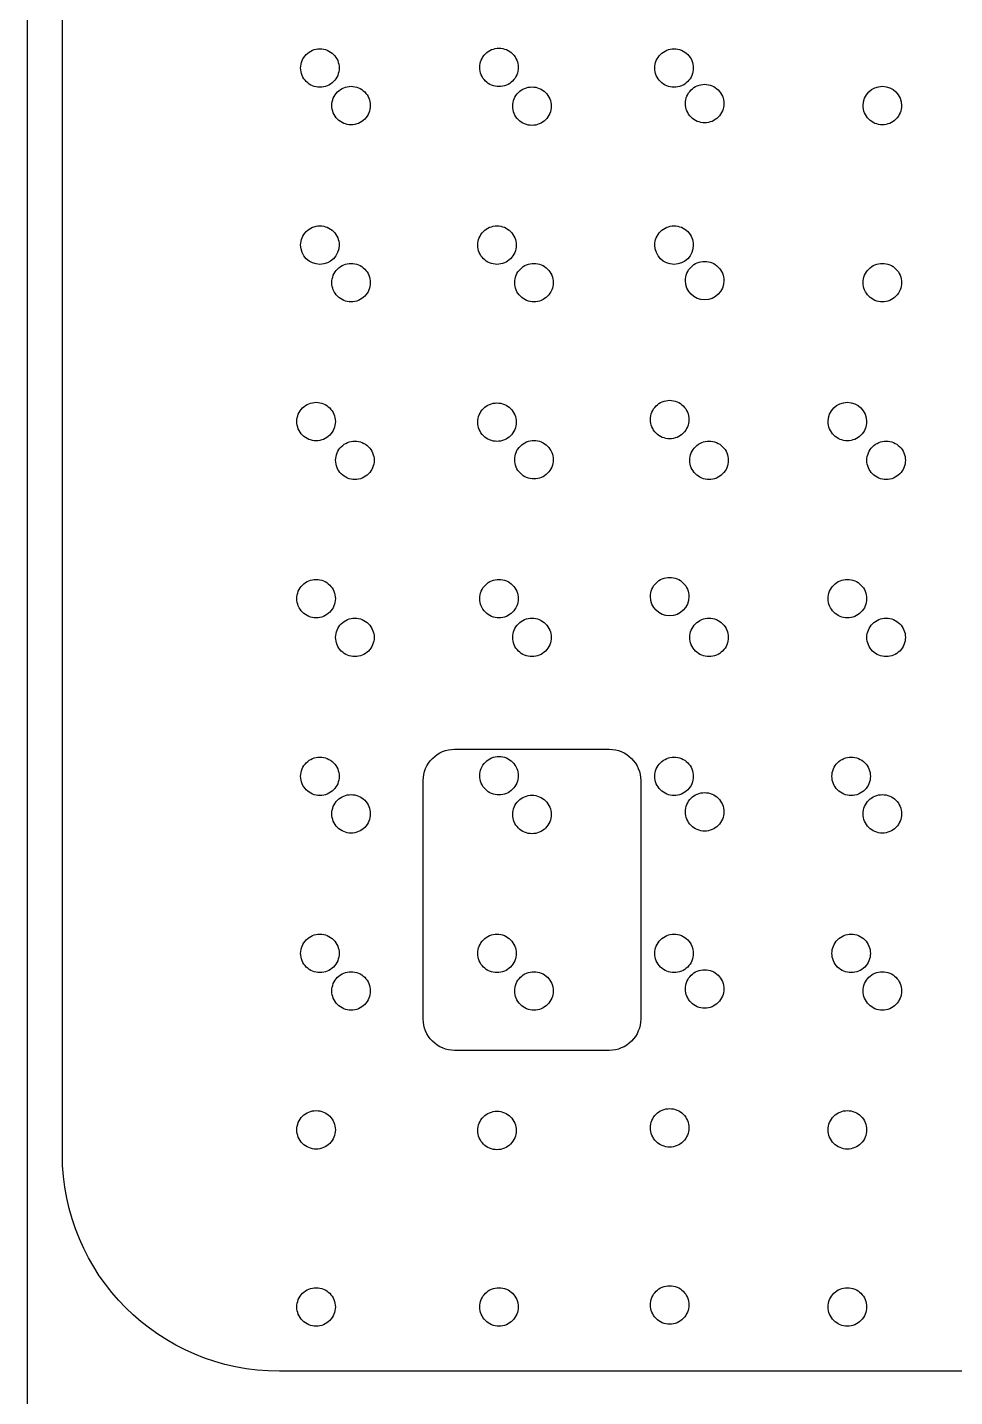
# Model space of a CAD drawing. Extents: x -145 to 178, y -12 to 290.
# Drawn here: x 26.3 to 81.8, y 58.7 to 140.6 of the extents above; entities that cross this region are included whole.
import ezdxf

# ---------------------------------------------------------------- set-up
doc = ezdxf.new("R2010")
doc.units = 0
doc.layers.add('fluid-networks-dashboard', color=7, linetype='CONTINUOUS')
doc.layers.add('fluid-networks-dashboard_copia', color=7, linetype='CONTINUOUS')

msp = doc.modelspace()

# ---------------------------------------------------------------- linework, layer by layer
at = {"layer": 'fluid-networks-dashboard', "color": 7}
msp.add_lwpolyline([(26.34482, 54.32533), (26.34482, 258.202484)], dxfattribs=at)
for points in [[(43.826243, 139.27997)], [(64.992923, 139.27997)], [(43.826287, 128.69676)], [(54.409637, 128.69676)], [(64.992967, 128.69676)], [(54.409647, 118.11343)], [(65.880067, 117.11954)], [(65.880067, 106.5362)], [(43.826287, 96.94675)], [(64.992967, 96.94675)], [(75.576307, 96.94675)], [(43.826287, 86.36343)], [(54.409647, 86.36343)], [(64.992967, 86.36343)], [(75.576307, 86.36343)], [(54.409647, 75.7801)], [(65.880067, 74.7862)], [(65.880067, 64.20287)]]:
    msp.add_lwpolyline(points, close=True, dxfattribs=at)
for points in [[(43.01307, 138.943143), (43.228737, 139.15881), (43.521244, 139.27997), (43.826243, 139.27997)], [(43.826243, 139.27997), (44.131242, 139.27997), (44.423749, 139.15881), (44.639416, 138.943143)], [(53.716717, 138.979441), (53.932384, 139.195108), (54.224891, 139.316268), (54.52989, 139.316268)], [(54.52989, 139.316268), (54.834889, 139.316268), (55.127396, 139.195108), (55.343063, 138.979441)], [(64.17975, 138.943143), (64.395417, 139.15881), (64.687924, 139.27997), (64.992923, 139.27997)], [(64.992923, 139.27997), (65.297922, 139.27997), (65.590429, 139.15881), (65.806096, 138.943143)], [(42.676243, 138.12997), (42.676243, 138.434969), (42.797403, 138.727476), (43.01307, 138.943143)], [(44.639416, 138.943143), (44.855083, 138.727476), (44.976243, 138.434969), (44.976243, 138.12997)], [(53.37989, 138.166268), (53.37989, 138.471267), (53.50105, 138.763774), (53.716717, 138.979441)], [(55.343063, 138.979441), (55.55873, 138.763774), (55.67989, 138.471267), (55.67989, 138.166268)], [(63.842923, 138.12997), (63.842923, 138.434969), (63.964083, 138.727476), (64.17975, 138.943143)], [(65.806096, 138.943143), (66.021763, 138.727476), (66.142923, 138.434969), (66.142923, 138.12997)], [(43.01307, 137.316797), (42.797403, 137.532464), (42.676243, 137.824971), (42.676243, 138.12997)], [(44.976243, 138.12997), (44.976243, 137.824971), (44.855083, 137.532464), (44.639416, 137.316797)], [(53.716717, 137.353095), (53.50105, 137.568762), (53.37989, 137.861269), (53.37989, 138.166268)], [(55.67989, 138.166268), (55.67989, 137.861269), (55.55873, 137.568762), (55.343063, 137.353095)], [(64.17975, 137.316797), (63.964083, 137.532464), (63.842923, 137.824971), (63.842923, 138.12997)], [(66.142923, 138.12997), (66.142923, 137.824971), (66.021763, 137.532464), (65.806096, 137.316797)], [(43.826243, 136.97997), (43.521244, 136.97997), (43.228737, 137.10113), (43.01307, 137.316797)], [(44.639416, 137.316797), (44.423749, 137.10113), (44.131242, 136.97997), (43.826243, 136.97997)], [(54.52989, 137.016268), (54.224891, 137.016268), (53.932384, 137.137428), (53.716717, 137.353095)], [(55.343063, 137.353095), (55.127396, 137.137428), (54.834889, 137.016268), (54.52989, 137.016268)], [(64.992923, 136.97997), (64.687924, 136.97997), (64.395417, 137.10113), (64.17975, 137.316797)], [(65.806096, 137.316797), (65.590429, 137.10113), (65.297922, 136.97997), (64.992923, 136.97997)], [(43.013114, 128.359933), (43.228781, 128.5756), (43.521288, 128.69676), (43.826287, 128.69676)], [(43.826287, 128.69676), (44.131286, 128.69676), (44.423793, 128.5756), (44.63946, 128.359933)], [(53.596464, 128.359933), (53.812131, 128.5756), (54.104638, 128.69676), (54.409637, 128.69676)], [(54.409637, 128.69676), (54.714636, 128.69676), (55.007143, 128.5756), (55.22281, 128.359933)], [(64.179794, 128.359933), (64.395461, 128.5756), (64.687968, 128.69676), (64.992967, 128.69676)], [(64.992967, 128.69676), (65.297966, 128.69676), (65.590473, 128.5756), (65.80614, 128.359933)], [(42.676287, 127.54676), (42.676287, 127.851759), (42.797447, 128.144266), (43.013114, 128.359933)], [(44.63946, 128.359933), (44.855127, 128.144266), (44.976287, 127.851759), (44.976287, 127.54676)], [(53.259637, 127.54676), (53.259637, 127.851759), (53.380797, 128.144266), (53.596464, 128.359933)], [(55.22281, 128.359933), (55.438477, 128.144266), (55.559637, 127.851759), (55.559637, 127.54676)], [(63.842967, 127.54676), (63.842967, 127.851759), (63.964127, 128.144266), (64.179794, 128.359933)], [(65.80614, 128.359933), (66.021807, 128.144266), (66.142967, 127.851759), (66.142967, 127.54676)], [(43.826287, 126.39677), (43.191163, 126.39677), (42.676293, 126.911636), (42.676287, 127.54676)], [(44.976287, 127.54676), (44.976281, 126.911636), (44.461411, 126.39677), (43.826287, 126.39677)], [(53.596464, 126.733587), (53.380797, 126.949254), (53.259637, 127.241761), (53.259637, 127.54676)], [(55.559637, 127.54676), (55.559637, 127.241761), (55.438477, 126.949254), (55.22281, 126.733587)], [(64.992967, 126.39677), (64.357843, 126.39677), (63.842973, 126.911636), (63.842967, 127.54676)], [(66.142967, 127.54676), (66.142961, 126.911636), (65.628091, 126.39677), (64.992967, 126.39677)], [(54.409637, 126.39676), (54.104638, 126.39676), (53.812131, 126.51792), (53.596464, 126.733587)], [(55.22281, 126.733587), (55.007143, 126.51792), (54.714636, 126.39676), (54.409637, 126.39676)], [(42.786824, 117.813173), (43.002491, 118.02884), (43.294998, 118.15), (43.599997, 118.15)], [(43.599997, 118.15), (43.904996, 118.15), (44.197503, 118.02884), (44.41317, 117.813173)], [(53.596474, 117.776603), (53.812141, 117.99227), (54.104648, 118.11343), (54.409647, 118.11343)], [(54.409647, 118.11343), (54.714646, 118.11343), (55.007153, 117.99227), (55.22282, 117.776603)], [(63.580067, 117.11954), (63.580067, 117.424539), (63.701227, 117.717046), (63.916894, 117.932713)], [(63.916894, 117.932713), (64.132561, 118.14838), (64.425068, 118.26954), (64.730067, 118.26954)], [(64.730067, 118.26954), (65.035066, 118.26954), (65.327573, 118.14838), (65.54324, 117.932713)], [(65.54324, 117.932713), (65.758907, 117.717046), (65.880067, 117.424539), (65.880067, 117.11954)], [(74.199997, 117), (74.200003, 117.635124), (74.714873, 118.14999), (75.349997, 118.14999)], [(75.349997, 118.14999), (75.985121, 118.14999), (76.499991, 117.635124), (76.499997, 117)], [(42.449997, 117), (42.449997, 117.304999), (42.571157, 117.597506), (42.786824, 117.813173)], [(44.41317, 117.813173), (44.628837, 117.597506), (44.749997, 117.304999), (44.749997, 117)], [(53.259647, 116.96343), (53.259647, 117.268429), (53.380807, 117.560936), (53.596474, 117.776603)], [(55.22282, 117.776603), (55.438487, 117.560936), (55.559647, 117.268429), (55.559647, 116.96343)], [(63.916894, 116.306367), (63.701227, 116.522034), (63.580067, 116.814541), (63.580067, 117.11954)], [(65.880067, 117.11954), (65.880067, 116.814541), (65.758907, 116.522034), (65.54324, 116.306367)], [(42.786824, 116.186827), (42.571157, 116.402494), (42.449997, 116.695001), (42.449997, 117)], [(44.749997, 117), (44.749997, 116.695001), (44.628837, 116.402494), (44.41317, 116.186827)], [(53.596474, 116.150257), (53.380807, 116.365924), (53.259647, 116.658431), (53.259647, 116.96343)], [(55.559647, 116.96343), (55.559647, 116.658431), (55.438487, 116.365924), (55.22282, 116.150257)], [(64.730067, 115.96954), (64.425068, 115.96954), (64.132561, 116.0907), (63.916894, 116.306367)], [(65.54324, 116.306367), (65.327573, 116.0907), (65.035066, 115.96954), (64.730067, 115.96954)], [(74.536824, 116.186827), (74.321157, 116.402494), (74.199997, 116.695001), (74.199997, 117)], [(76.499997, 117), (76.499997, 116.695001), (76.378837, 116.402494), (76.16317, 116.186827)], [(43.599997, 115.85), (43.294998, 115.85), (43.002491, 115.97116), (42.786824, 116.186827)], [(44.41317, 116.186827), (44.197503, 115.97116), (43.904996, 115.85), (43.599997, 115.85)], [(54.409647, 115.81343), (54.104648, 115.81343), (53.812141, 115.93459), (53.596474, 116.150257)], [(55.22282, 116.150257), (55.007153, 115.93459), (54.714646, 115.81343), (54.409647, 115.81343)], [(75.349997, 115.85), (75.044998, 115.85), (74.752491, 115.97116), (74.536824, 116.186827)], [(76.16317, 116.186827), (75.947503, 115.97116), (75.654996, 115.85), (75.349997, 115.85)], [(42.449997, 106.41667), (42.449997, 106.721669), (42.571157, 107.014176), (42.786824, 107.229843)], [(42.786824, 107.229843), (43.002491, 107.44551), (43.294998, 107.56667), (43.599997, 107.56667)], [(43.599997, 107.56667), (43.904996, 107.56667), (44.197503, 107.44551), (44.41317, 107.229843)], [(44.41317, 107.229843), (44.628837, 107.014176), (44.749997, 106.721669), (44.749997, 106.41667)], [(53.379177, 106.41669), (53.379177, 106.721689), (53.500337, 107.014196), (53.716004, 107.229863)], [(53.716004, 107.229863), (53.931671, 107.44553), (54.224178, 107.56669), (54.529177, 107.56669)], [(54.529177, 107.56669), (54.834176, 107.56669), (55.126683, 107.44553), (55.34235, 107.229863)], [(55.34235, 107.229863), (55.558017, 107.014196), (55.679177, 106.721689), (55.679177, 106.41669)], [(63.580067, 106.5362), (63.580067, 106.841199), (63.701227, 107.133706), (63.916894, 107.349373)], [(63.916894, 107.349373), (64.132561, 107.56504), (64.425068, 107.6862), (64.730067, 107.6862)], [(64.730067, 107.6862), (65.035066, 107.6862), (65.327573, 107.56504), (65.54324, 107.349373)], [(65.54324, 107.349373), (65.758907, 107.133706), (65.880067, 106.841199), (65.880067, 106.5362)], [(74.199997, 106.41667), (74.199997, 106.721669), (74.321157, 107.014176), (74.536824, 107.229843)], [(74.536824, 107.229843), (74.752491, 107.44551), (75.044998, 107.56667), (75.349997, 107.56667)], [(75.349997, 107.56667), (75.654996, 107.56667), (75.947503, 107.44551), (76.16317, 107.229843)], [(76.16317, 107.229843), (76.378837, 107.014176), (76.499997, 106.721669), (76.499997, 106.41667)], [(42.786824, 105.603497), (42.571157, 105.819164), (42.449997, 106.111671), (42.449997, 106.41667)], [(44.749997, 106.41667), (44.749997, 106.111671), (44.628837, 105.819164), (44.41317, 105.603497)], [(53.716004, 105.603517), (53.500337, 105.819184), (53.379177, 106.111691), (53.379177, 106.41669)], [(55.679177, 106.41669), (55.679177, 106.111691), (55.558017, 105.819184), (55.34235, 105.603517)], [(64.730067, 105.38621), (64.094943, 105.38621), (63.580073, 105.901076), (63.580067, 106.5362)], [(65.880067, 106.5362), (65.880061, 105.901076), (65.365191, 105.38621), (64.730067, 105.38621)], [(74.536824, 105.603497), (74.321157, 105.819164), (74.199997, 106.111671), (74.199997, 106.41667)], [(76.499997, 106.41667), (76.499997, 106.111671), (76.378837, 105.819164), (76.16317, 105.603497)], [(43.599997, 105.26667), (43.294998, 105.26667), (43.002491, 105.38783), (42.786824, 105.603497)], [(44.41317, 105.603497), (44.197503, 105.38783), (43.904996, 105.26667), (43.599997, 105.26667)], [(54.529177, 105.26669), (54.224178, 105.26669), (53.931671, 105.38785), (53.716004, 105.603517)], [(55.34235, 105.603517), (55.126683, 105.38785), (54.834176, 105.26669), (54.529177, 105.26669)], [(75.349997, 105.26667), (75.044998, 105.26667), (74.752491, 105.38783), (74.536824, 105.603497)], [(76.16317, 105.603497), (75.947503, 105.38783), (75.654996, 105.26667), (75.349997, 105.26667)], [(42.676287, 95.79675), (42.676287, 96.101749), (42.797447, 96.394256), (43.013114, 96.609923)], [(43.013114, 96.609923), (43.228781, 96.82559), (43.521288, 96.94675), (43.826287, 96.94675)], [(43.826287, 96.94675), (44.131286, 96.94675), (44.423793, 96.82559), (44.63946, 96.609923)], [(44.63946, 96.609923), (44.855127, 96.394256), (44.976287, 96.101749), (44.976287, 95.79675)], [(53.379187, 95.83337), (53.379187, 96.138369), (53.500347, 96.430876), (53.716014, 96.646543)], [(53.716014, 96.646543), (53.931681, 96.86221), (54.224188, 96.98337), (54.529187, 96.98337)], [(54.529187, 96.98337), (54.834186, 96.98337), (55.126693, 96.86221), (55.34236, 96.646543)], [(55.34236, 96.646543), (55.558027, 96.430876), (55.679187, 96.138369), (55.679187, 95.83337)], [(63.842967, 95.79675), (63.842967, 96.101749), (63.964127, 96.394256), (64.179794, 96.609923)], [(64.179794, 96.609923), (64.395461, 96.82559), (64.687968, 96.94675), (64.992967, 96.94675)], [(64.992967, 96.94675), (65.297966, 96.94675), (65.590473, 96.82559), (65.80614, 96.609923)], [(65.80614, 96.609923), (66.021807, 96.394256), (66.142967, 96.101749), (66.142967, 95.79675)], [(74.426307, 95.79675), (74.426307, 96.101749), (74.547467, 96.394256), (74.763134, 96.609923)], [(74.763134, 96.609923), (74.978801, 96.82559), (75.271308, 96.94675), (75.576307, 96.94675)], [(75.576307, 96.94675), (75.881306, 96.94675), (76.173813, 96.82559), (76.38948, 96.609923)], [(76.38948, 96.609923), (76.605147, 96.394256), (76.726307, 96.101749), (76.726307, 95.79675)], [(43.013114, 94.983577), (42.797447, 95.199244), (42.676287, 95.491751), (42.676287, 95.79675)], [(44.976287, 95.79675), (44.976287, 95.491751), (44.855127, 95.199244), (44.63946, 94.983577)], [(53.716014, 95.020197), (53.500347, 95.235864), (53.379187, 95.528371), (53.379187, 95.83337)], [(55.679187, 95.83337), (55.679187, 95.528371), (55.558027, 95.235864), (55.34236, 95.020197)], [(64.179794, 94.983577), (63.964127, 95.199244), (63.842967, 95.491751), (63.842967, 95.79675)], [(66.142967, 95.79675), (66.142967, 95.491751), (66.021807, 95.199244), (65.80614, 94.983577)], [(74.763134, 94.983577), (74.547467, 95.199244), (74.426307, 95.491751), (74.426307, 95.79675)], [(76.726307, 95.79675), (76.726307, 95.491751), (76.605147, 95.199244), (76.38948, 94.983577)], [(43.826287, 94.64675), (43.521288, 94.64675), (43.228781, 94.76791), (43.013114, 94.983577)], [(44.63946, 94.983577), (44.423793, 94.76791), (44.131286, 94.64675), (43.826287, 94.64675)], [(54.529187, 94.68337), (54.224188, 94.68337), (53.931681, 94.80453), (53.716014, 95.020197)], [(55.34236, 95.020197), (55.126693, 94.80453), (54.834186, 94.68337), (54.529187, 94.68337)], [(64.992967, 94.64675), (64.687968, 94.64675), (64.395461, 94.76791), (64.179794, 94.983577)], [(65.80614, 94.983577), (65.590473, 94.76791), (65.297966, 94.64675), (64.992967, 94.64675)], [(75.576307, 94.64675), (75.271308, 94.64675), (74.978801, 94.76791), (74.763134, 94.983577)], [(76.38948, 94.983577), (76.173813, 94.76791), (75.881306, 94.64675), (75.576307, 94.64675)], [(42.676287, 85.21343), (42.676287, 85.518429), (42.797447, 85.810936), (43.013114, 86.026603)], [(43.013114, 86.026603), (43.228781, 86.24227), (43.521288, 86.36343), (43.826287, 86.36343)], [(43.826287, 86.36343), (44.131286, 86.36343), (44.423793, 86.24227), (44.63946, 86.026603)], [(44.63946, 86.026603), (44.855127, 85.810936), (44.976287, 85.518429), (44.976287, 85.21343)], [(53.259647, 85.21343), (53.259647, 85.518429), (53.380807, 85.810936), (53.596474, 86.026603)], [(53.596474, 86.026603), (53.812141, 86.24227), (54.104648, 86.36343), (54.409647, 86.36343)], [(54.409647, 86.36343), (54.714646, 86.36343), (55.007153, 86.24227), (55.22282, 86.026603)], [(55.22282, 86.026603), (55.438487, 85.810936), (55.559647, 85.518429), (55.559647, 85.21343)], [(63.842967, 85.21343), (63.842967, 85.518429), (63.964127, 85.810936), (64.179794, 86.026603)], [(64.179794, 86.026603), (64.395461, 86.24227), (64.687968, 86.36343), (64.992967, 86.36343)], [(64.992967, 86.36343), (65.297966, 86.36343), (65.590473, 86.24227), (65.80614, 86.026603)], [(65.80614, 86.026603), (66.021807, 85.810936), (66.142967, 85.518429), (66.142967, 85.21343)], [(74.426307, 85.21343), (74.426307, 85.518429), (74.547467, 85.810936), (74.763134, 86.026603)], [(74.763134, 86.026603), (74.978801, 86.24227), (75.271308, 86.36343), (75.576307, 86.36343)], [(75.576307, 86.36343), (75.881306, 86.36343), (76.173813, 86.24227), (76.38948, 86.026603)], [(76.38948, 86.026603), (76.605147, 85.810936), (76.726307, 85.518429), (76.726307, 85.21343)], [(43.013114, 84.400257), (42.797447, 84.615924), (42.676287, 84.908431), (42.676287, 85.21343)], [(44.976287, 85.21343), (44.976287, 84.908431), (44.855127, 84.615924), (44.63946, 84.400257)], [(53.596474, 84.400257), (53.380807, 84.615924), (53.259647, 84.908431), (53.259647, 85.21343)], [(55.559647, 85.21343), (55.559647, 84.908431), (55.438487, 84.615924), (55.22282, 84.400257)], [(64.179794, 84.400257), (63.964127, 84.615924), (63.842967, 84.908431), (63.842967, 85.21343)], [(66.142967, 85.21343), (66.142967, 84.908431), (66.021807, 84.615924), (65.80614, 84.400257)], [(74.763134, 84.400257), (74.547467, 84.615924), (74.426307, 84.908431), (74.426307, 85.21343)], [(76.726307, 85.21343), (76.726307, 84.908431), (76.605147, 84.615924), (76.38948, 84.400257)], [(43.826287, 84.06343), (43.521288, 84.06343), (43.228781, 84.18459), (43.013114, 84.400257)], [(44.63946, 84.400257), (44.423793, 84.18459), (44.131286, 84.06343), (43.826287, 84.06343)], [(54.409647, 84.06343), (54.104648, 84.06343), (53.812141, 84.18459), (53.596474, 84.400257)], [(55.22282, 84.400257), (55.007153, 84.18459), (54.714646, 84.06343), (54.409647, 84.06343)], [(64.992967, 84.06343), (64.687968, 84.06343), (64.395461, 84.18459), (64.179794, 84.400257)], [(65.80614, 84.400257), (65.590473, 84.18459), (65.297966, 84.06343), (64.992967, 84.06343)], [(75.576307, 84.06343), (75.271308, 84.06343), (74.978801, 84.18459), (74.763134, 84.400257)], [(76.38948, 84.400257), (76.173813, 84.18459), (75.881306, 84.06343), (75.576307, 84.06343)], [(42.449997, 74.66666), (42.449997, 74.971659), (42.571157, 75.264166), (42.786824, 75.479833)], [(42.786824, 75.479833), (43.002491, 75.6955), (43.294998, 75.81666), (43.599997, 75.81666)], [(43.599997, 75.81666), (43.904996, 75.81666), (44.197503, 75.6955), (44.41317, 75.479833)], [(44.41317, 75.479833), (44.628837, 75.264166), (44.749997, 74.971659), (44.749997, 74.66666)], [(53.259647, 74.6301), (53.259647, 74.935099), (53.380807, 75.227606), (53.596474, 75.443273)], [(53.596474, 75.443273), (53.812141, 75.65894), (54.104648, 75.7801), (54.409647, 75.7801)], [(54.409647, 75.7801), (54.714646, 75.7801), (55.007153, 75.65894), (55.22282, 75.443273)], [(55.22282, 75.443273), (55.438487, 75.227606), (55.559647, 74.935099), (55.559647, 74.6301)], [(63.580067, 74.7862), (63.580067, 75.091199), (63.701227, 75.383706), (63.916894, 75.599373)], [(63.916894, 75.599373), (64.132561, 75.81504), (64.425068, 75.9362), (64.730067, 75.9362)], [(64.730067, 75.9362), (65.035066, 75.9362), (65.327573, 75.81504), (65.54324, 75.599373)], [(65.54324, 75.599373), (65.758907, 75.383706), (65.880067, 75.091199), (65.880067, 74.7862)], [(74.199997, 74.66666), (74.199997, 74.971659), (74.321157, 75.264166), (74.536824, 75.479833)], [(74.536824, 75.479833), (74.752491, 75.6955), (75.044998, 75.81666), (75.349997, 75.81666)], [(75.349997, 75.81666), (75.654996, 75.81666), (75.947503, 75.6955), (76.16317, 75.479833)], [(76.16317, 75.479833), (76.378837, 75.264166), (76.499997, 74.971659), (76.499997, 74.66666)], [(42.786824, 73.853487), (42.571157, 74.069154), (42.449997, 74.361661), (42.449997, 74.66666)], [(44.749997, 74.66666), (44.749997, 74.361661), (44.628837, 74.069154), (44.41317, 73.853487)], [(53.596474, 73.816927), (53.380807, 74.032594), (53.259647, 74.325101), (53.259647, 74.6301)], [(55.559647, 74.6301), (55.559647, 74.325101), (55.438487, 74.032594), (55.22282, 73.816927)], [(63.916894, 73.973027), (63.701227, 74.188694), (63.580067, 74.481201), (63.580067, 74.7862)], [(65.880067, 74.7862), (65.880067, 74.481201), (65.758907, 74.188694), (65.54324, 73.973027)], [(74.536824, 73.853487), (74.321157, 74.069154), (74.199997, 74.361661), (74.199997, 74.66666)], [(76.499997, 74.66666), (76.499997, 74.361661), (76.378837, 74.069154), (76.16317, 73.853487)], [(43.599997, 73.51666), (43.294998, 73.51666), (43.002491, 73.63782), (42.786824, 73.853487)], [(44.41317, 73.853487), (44.197503, 73.63782), (43.904996, 73.51666), (43.599997, 73.51666)], [(54.409647, 73.4801), (54.104648, 73.4801), (53.812141, 73.60126), (53.596474, 73.816927)], [(55.22282, 73.816927), (55.007153, 73.60126), (54.714646, 73.4801), (54.409647, 73.4801)], [(64.730067, 73.6362), (64.425068, 73.6362), (64.132561, 73.75736), (63.916894, 73.973027)], [(65.54324, 73.973027), (65.327573, 73.75736), (65.035066, 73.6362), (64.730067, 73.6362)], [(75.349997, 73.51666), (75.044998, 73.51666), (74.752491, 73.63782), (74.536824, 73.853487)], [(76.16317, 73.853487), (75.947503, 73.63782), (75.654996, 73.51666), (75.349997, 73.51666)], [(42.449997, 64.08333), (42.449997, 64.388329), (42.571157, 64.680836), (42.786824, 64.896503)], [(42.786824, 64.896503), (43.002491, 65.11217), (43.294998, 65.23333), (43.599997, 65.23333)], [(43.599997, 65.23333), (43.904996, 65.23333), (44.197503, 65.11217), (44.41317, 64.896503)], [(44.41317, 64.896503), (44.628837, 64.680836), (44.749997, 64.388329), (44.749997, 64.08333)], [(53.379187, 64.08337), (53.379187, 64.388369), (53.500347, 64.680876), (53.716014, 64.896543)], [(53.716014, 64.896543), (53.931681, 65.11221), (54.224188, 65.23337), (54.529187, 65.23337)], [(54.529187, 65.23337), (54.834186, 65.23337), (55.126693, 65.11221), (55.34236, 64.896543)], [(55.34236, 64.896543), (55.558027, 64.680876), (55.679187, 64.388369), (55.679187, 64.08337)], [(63.580067, 64.20287), (63.580067, 64.507869), (63.701227, 64.800376), (63.916894, 65.016043)], [(63.916894, 65.016043), (64.132561, 65.23171), (64.425068, 65.35287), (64.730067, 65.35287)], [(64.730067, 65.35287), (65.035066, 65.35287), (65.327573, 65.23171), (65.54324, 65.016043)], [(65.54324, 65.016043), (65.758907, 64.800376), (65.880067, 64.507869), (65.880067, 64.20287)], [(74.199997, 64.08333), (74.199997, 64.388329), (74.321157, 64.680836), (74.536824, 64.896503)], [(74.536824, 64.896503), (74.752491, 65.11217), (75.044998, 65.23333), (75.349997, 65.23333)], [(75.349997, 65.23333), (75.654996, 65.23333), (75.947503, 65.11217), (76.16317, 64.896503)], [(76.16317, 64.896503), (76.378837, 64.680836), (76.499997, 64.388329), (76.499997, 64.08333)], [(42.786824, 63.270157), (42.571157, 63.485824), (42.449997, 63.778331), (42.449997, 64.08333)], [(44.749997, 64.08333), (44.749997, 63.778331), (44.628837, 63.485824), (44.41317, 63.270157)], [(53.716014, 63.270197), (53.500347, 63.485864), (53.379187, 63.778371), (53.379187, 64.08337)], [(55.679187, 64.08337), (55.679187, 63.778371), (55.558027, 63.485864), (55.34236, 63.270197)], [(63.916894, 63.389697), (63.701227, 63.605364), (63.580067, 63.897871), (63.580067, 64.20287)], [(65.880067, 64.20287), (65.880067, 63.897871), (65.758907, 63.605364), (65.54324, 63.389697)], [(74.536824, 63.270157), (74.321157, 63.485824), (74.199997, 63.778331), (74.199997, 64.08333)], [(76.499997, 64.08333), (76.499997, 63.778331), (76.378837, 63.485824), (76.16317, 63.270157)], [(43.599997, 62.93333), (43.294998, 62.93333), (43.002491, 63.05449), (42.786824, 63.270157)], [(44.41317, 63.270157), (44.197503, 63.05449), (43.904996, 62.93333), (43.599997, 62.93333)], [(54.529187, 62.93337), (54.224188, 62.93337), (53.931681, 63.05453), (53.716014, 63.270197)], [(55.34236, 63.270197), (55.126693, 63.05453), (54.834186, 62.93337), (54.529187, 62.93337)], [(64.730067, 63.05287), (64.425068, 63.05287), (64.132561, 63.17403), (63.916894, 63.389697)], [(65.54324, 63.389697), (65.327573, 63.17403), (65.035066, 63.05287), (64.730067, 63.05287)], [(75.349997, 62.93333), (75.044998, 62.93333), (74.752491, 63.05449), (74.536824, 63.270157)], [(76.16317, 63.270157), (75.947503, 63.05449), (75.654996, 62.93333), (75.349997, 62.93333)]]:
    msp.add_open_spline(points, degree=3, dxfattribs=at)
at = {"layer": 'fluid-networks-dashboard_copia', "color": 7}
for points in [[(28.43517, 73.21193), (28.43517, 277.089084)], [(51.879181, 97.41663), (61.120819, 97.41663)], [(50, 81.295811), (50, 95.537449)], [(63, 95.537449), (63, 81.295811)], [(61.120819, 79.41663), (51.879181, 79.41663)], [(165.28026, 60.244), (41.403104, 60.244)]]:
    msp.add_lwpolyline(points, dxfattribs=at)
for points in [[(56.499997, 137.00003)], [(67.970417, 136.00614)], [(67.970417, 125.4228)], [(45.916637, 115.83335)], [(67.083317, 115.83335)], [(77.666657, 115.83335)], [(45.916637, 105.25003)], [(56.499997, 105.25003)], [(67.083317, 105.25003)], [(77.666657, 105.25003)], [(51.879181, 97.41663)], [(56.499997, 94.6667)], [(67.970417, 93.6728)], [(67.970417, 83.08947)]]:
    msp.add_lwpolyline(points, close=True, dxfattribs=at)
for points in [[(44.540347, 135.8866), (44.540347, 136.191599), (44.661507, 136.484106), (44.877174, 136.699773)], [(44.877174, 136.699773), (45.092841, 136.91544), (45.385348, 137.0366), (45.690347, 137.0366)], [(45.690347, 137.0366), (45.995346, 137.0366), (46.287853, 136.91544), (46.50352, 136.699773)], [(46.50352, 136.699773), (46.719187, 136.484106), (46.840347, 136.191599), (46.840347, 135.8866)], [(55.686824, 136.663203), (55.902491, 136.87887), (56.194998, 137.00003), (56.499997, 137.00003)], [(56.499997, 137.00003), (56.804996, 137.00003), (57.097503, 136.87887), (57.31317, 136.663203)], [(65.670417, 136.00614), (65.670417, 136.311139), (65.791577, 136.603646), (66.007244, 136.819313)], [(66.007244, 136.819313), (66.222911, 137.03498), (66.515418, 137.15614), (66.820417, 137.15614)], [(66.820417, 137.15614), (67.125416, 137.15614), (67.417923, 137.03498), (67.63359, 136.819313)], [(67.63359, 136.819313), (67.849257, 136.603646), (67.970417, 136.311139), (67.970417, 136.00614)], [(76.290347, 135.8866), (76.290353, 136.521724), (76.805223, 137.03659), (77.440347, 137.03659)], [(77.440347, 137.03659), (78.075471, 137.03659), (78.590341, 136.521724), (78.590347, 135.8866)], [(44.877174, 135.073427), (44.661507, 135.289094), (44.540347, 135.581601), (44.540347, 135.8866)], [(46.840347, 135.8866), (46.840347, 135.581601), (46.719187, 135.289094), (46.50352, 135.073427)], [(55.349997, 135.85003), (55.349997, 136.155029), (55.471157, 136.447536), (55.686824, 136.663203)], [(55.686824, 135.036857), (55.471157, 135.252524), (55.349997, 135.545031), (55.349997, 135.85003)], [(57.31317, 136.663203), (57.528837, 136.447536), (57.649997, 136.155029), (57.649997, 135.85003)], [(57.649997, 135.85003), (57.649997, 135.545031), (57.528837, 135.252524), (57.31317, 135.036857)], [(66.007244, 135.192967), (65.791577, 135.408634), (65.670417, 135.701141), (65.670417, 136.00614)], [(67.970417, 136.00614), (67.970417, 135.701141), (67.849257, 135.408634), (67.63359, 135.192967)], [(76.627174, 135.073427), (76.411507, 135.289094), (76.290347, 135.581601), (76.290347, 135.8866)], [(78.590347, 135.8866), (78.590347, 135.581601), (78.469187, 135.289094), (78.25352, 135.073427)], [(45.690347, 134.7366), (45.385348, 134.7366), (45.092841, 134.85776), (44.877174, 135.073427)], [(46.50352, 135.073427), (46.287853, 134.85776), (45.995346, 134.7366), (45.690347, 134.7366)], [(56.499997, 134.70003), (56.194998, 134.70003), (55.902491, 134.82119), (55.686824, 135.036857)], [(57.31317, 135.036857), (57.097503, 134.82119), (56.804996, 134.70003), (56.499997, 134.70003)], [(66.820417, 134.85614), (66.515418, 134.85614), (66.222911, 134.9773), (66.007244, 135.192967)], [(67.63359, 135.192967), (67.417923, 134.9773), (67.125416, 134.85614), (66.820417, 134.85614)], [(77.440347, 134.7366), (77.135348, 134.7366), (76.842841, 134.85776), (76.627174, 135.073427)], [(78.25352, 135.073427), (78.037853, 134.85776), (77.745346, 134.7366), (77.440347, 134.7366)], [(44.540347, 125.30327), (44.540347, 125.608269), (44.661507, 125.900776), (44.877174, 126.116443)], [(44.877174, 126.116443), (45.092841, 126.33211), (45.385348, 126.45327), (45.690347, 126.45327)], [(45.690347, 126.45327), (45.995346, 126.45327), (46.287853, 126.33211), (46.50352, 126.116443)], [(46.50352, 126.116443), (46.719187, 125.900776), (46.840347, 125.608269), (46.840347, 125.30327)], [(55.469527, 125.30329), (55.469527, 125.608289), (55.590687, 125.900796), (55.806354, 126.116463)], [(55.806354, 126.116463), (56.022021, 126.33213), (56.314528, 126.45329), (56.619527, 126.45329)], [(56.619527, 126.45329), (56.924526, 126.45329), (57.217033, 126.33213), (57.4327, 126.116463)], [(57.4327, 126.116463), (57.648367, 125.900796), (57.769527, 125.608289), (57.769527, 125.30329)], [(65.670417, 125.4228), (65.670417, 125.727799), (65.791577, 126.020306), (66.007244, 126.235973)], [(66.007244, 126.235973), (66.222911, 126.45164), (66.515418, 126.5728), (66.820417, 126.5728)], [(66.820417, 126.5728), (67.125416, 126.5728), (67.417923, 126.45164), (67.63359, 126.235973)], [(67.63359, 126.235973), (67.849257, 126.020306), (67.970417, 125.727799), (67.970417, 125.4228)], [(76.290347, 125.30327), (76.290347, 125.608269), (76.411507, 125.900776), (76.627174, 126.116443)], [(76.627174, 126.116443), (76.842841, 126.33211), (77.135348, 126.45327), (77.440347, 126.45327)], [(77.440347, 126.45327), (77.745346, 126.45327), (78.037853, 126.33211), (78.25352, 126.116443)], [(78.25352, 126.116443), (78.469187, 125.900776), (78.590347, 125.608269), (78.590347, 125.30327)], [(44.877174, 124.490097), (44.661507, 124.705764), (44.540347, 124.998271), (44.540347, 125.30327)], [(46.840347, 125.30327), (46.840347, 124.998271), (46.719187, 124.705764), (46.50352, 124.490097)], [(55.806354, 124.490117), (55.590687, 124.705784), (55.469527, 124.998291), (55.469527, 125.30329)], [(57.769527, 125.30329), (57.769527, 124.998291), (57.648367, 124.705784), (57.4327, 124.490117)], [(66.820417, 124.27281), (66.185293, 124.27281), (65.670423, 124.787676), (65.670417, 125.4228)], [(67.970417, 125.4228), (67.970411, 124.787676), (67.455541, 124.27281), (66.820417, 124.27281)], [(76.627174, 124.490097), (76.411507, 124.705764), (76.290347, 124.998271), (76.290347, 125.30327)], [(78.590347, 125.30327), (78.590347, 124.998271), (78.469187, 124.705764), (78.25352, 124.490097)], [(45.690347, 124.15327), (45.385348, 124.15327), (45.092841, 124.27443), (44.877174, 124.490097)], [(46.50352, 124.490097), (46.287853, 124.27443), (45.995346, 124.15327), (45.690347, 124.15327)], [(56.619527, 124.15329), (56.314528, 124.15329), (56.022021, 124.27445), (55.806354, 124.490117)], [(57.4327, 124.490117), (57.217033, 124.27445), (56.924526, 124.15329), (56.619527, 124.15329)], [(77.440347, 124.15327), (77.135348, 124.15327), (76.842841, 124.27443), (76.627174, 124.490097)], [(78.25352, 124.490097), (78.037853, 124.27443), (77.745346, 124.15327), (77.440347, 124.15327)], [(44.766637, 114.68335), (44.766637, 114.988349), (44.887797, 115.280856), (45.103464, 115.496523)], [(45.103464, 115.496523), (45.319131, 115.71219), (45.611638, 115.83335), (45.916637, 115.83335)], [(45.916637, 115.83335), (46.221636, 115.83335), (46.514143, 115.71219), (46.72981, 115.496523)], [(46.72981, 115.496523), (46.945477, 115.280856), (47.066637, 114.988349), (47.066637, 114.68335)], [(55.469537, 114.71997), (55.469537, 115.024969), (55.590697, 115.317476), (55.806364, 115.533143)], [(55.806364, 115.533143), (56.022031, 115.74881), (56.314538, 115.86997), (56.619537, 115.86997)], [(56.619537, 115.86997), (56.924536, 115.86997), (57.217043, 115.74881), (57.43271, 115.533143)], [(57.43271, 115.533143), (57.648377, 115.317476), (57.769537, 115.024969), (57.769537, 114.71997)], [(65.933317, 114.68335), (65.933317, 114.988349), (66.054477, 115.280856), (66.270144, 115.496523)], [(66.270144, 115.496523), (66.485811, 115.71219), (66.778318, 115.83335), (67.083317, 115.83335)], [(67.083317, 115.83335), (67.388316, 115.83335), (67.680823, 115.71219), (67.89649, 115.496523)], [(67.89649, 115.496523), (68.112157, 115.280856), (68.233317, 114.988349), (68.233317, 114.68335)], [(76.516657, 114.68335), (76.516657, 114.988349), (76.637817, 115.280856), (76.853484, 115.496523)], [(76.853484, 115.496523), (77.069151, 115.71219), (77.361658, 115.83335), (77.666657, 115.83335)], [(77.666657, 115.83335), (77.971656, 115.83335), (78.264163, 115.71219), (78.47983, 115.496523)], [(78.47983, 115.496523), (78.695497, 115.280856), (78.816657, 114.988349), (78.816657, 114.68335)], [(45.103464, 113.870177), (44.887797, 114.085844), (44.766637, 114.378351), (44.766637, 114.68335)], [(47.066637, 114.68335), (47.066637, 114.378351), (46.945477, 114.085844), (46.72981, 113.870177)], [(55.806364, 113.906797), (55.590697, 114.122464), (55.469537, 114.414971), (55.469537, 114.71997)], [(57.769537, 114.71997), (57.769537, 114.414971), (57.648377, 114.122464), (57.43271, 113.906797)], [(66.270144, 113.870177), (66.054477, 114.085844), (65.933317, 114.378351), (65.933317, 114.68335)], [(68.233317, 114.68335), (68.233317, 114.378351), (68.112157, 114.085844), (67.89649, 113.870177)], [(76.853484, 113.870177), (76.637817, 114.085844), (76.516657, 114.378351), (76.516657, 114.68335)], [(78.816657, 114.68335), (78.816657, 114.378351), (78.695497, 114.085844), (78.47983, 113.870177)], [(45.916637, 113.53335), (45.611638, 113.53335), (45.319131, 113.65451), (45.103464, 113.870177)], [(46.72981, 113.870177), (46.514143, 113.65451), (46.221636, 113.53335), (45.916637, 113.53335)], [(56.619537, 113.56997), (56.314538, 113.56997), (56.022031, 113.69113), (55.806364, 113.906797)], [(57.43271, 113.906797), (57.217043, 113.69113), (56.924536, 113.56997), (56.619537, 113.56997)], [(67.083317, 113.53335), (66.778318, 113.53335), (66.485811, 113.65451), (66.270144, 113.870177)], [(67.89649, 113.870177), (67.680823, 113.65451), (67.388316, 113.53335), (67.083317, 113.53335)], [(77.666657, 113.53335), (77.361658, 113.53335), (77.069151, 113.65451), (76.853484, 113.870177)], [(78.47983, 113.870177), (78.264163, 113.65451), (77.971656, 113.53335), (77.666657, 113.53335)], [(44.766637, 104.10003), (44.766637, 104.405029), (44.887797, 104.697536), (45.103464, 104.913203)], [(45.103464, 104.913203), (45.319131, 105.12887), (45.611638, 105.25003), (45.916637, 105.25003)], [(45.916637, 105.25003), (46.221636, 105.25003), (46.514143, 105.12887), (46.72981, 104.913203)], [(46.72981, 104.913203), (46.945477, 104.697536), (47.066637, 104.405029), (47.066637, 104.10003)], [(55.349997, 104.10003), (55.349997, 104.405029), (55.471157, 104.697536), (55.686824, 104.913203)], [(55.686824, 104.913203), (55.902491, 105.12887), (56.194998, 105.25003), (56.499997, 105.25003)], [(56.499997, 105.25003), (56.804996, 105.25003), (57.097503, 105.12887), (57.31317, 104.913203)], [(57.31317, 104.913203), (57.528837, 104.697536), (57.649997, 104.405029), (57.649997, 104.10003)], [(65.933317, 104.10003), (65.933317, 104.405029), (66.054477, 104.697536), (66.270144, 104.913203)], [(66.270144, 104.913203), (66.485811, 105.12887), (66.778318, 105.25003), (67.083317, 105.25003)], [(67.083317, 105.25003), (67.388316, 105.25003), (67.680823, 105.12887), (67.89649, 104.913203)], [(67.89649, 104.913203), (68.112157, 104.697536), (68.233317, 104.405029), (68.233317, 104.10003)], [(76.516657, 104.10003), (76.516657, 104.405029), (76.637817, 104.697536), (76.853484, 104.913203)], [(76.853484, 104.913203), (77.069151, 105.12887), (77.361658, 105.25003), (77.666657, 105.25003)], [(77.666657, 105.25003), (77.971656, 105.25003), (78.264163, 105.12887), (78.47983, 104.913203)], [(78.47983, 104.913203), (78.695497, 104.697536), (78.816657, 104.405029), (78.816657, 104.10003)], [(45.103464, 103.286857), (44.887797, 103.502524), (44.766637, 103.795031), (44.766637, 104.10003)], [(47.066637, 104.10003), (47.066637, 103.795031), (46.945477, 103.502524), (46.72981, 103.286857)], [(55.686824, 103.286857), (55.471157, 103.502524), (55.349997, 103.795031), (55.349997, 104.10003)], [(57.649997, 104.10003), (57.649997, 103.795031), (57.528837, 103.502524), (57.31317, 103.286857)], [(66.270144, 103.286857), (66.054477, 103.502524), (65.933317, 103.795031), (65.933317, 104.10003)], [(68.233317, 104.10003), (68.233317, 103.795031), (68.112157, 103.502524), (67.89649, 103.286857)], [(76.853484, 103.286857), (76.637817, 103.502524), (76.516657, 103.795031), (76.516657, 104.10003)], [(78.816657, 104.10003), (78.816657, 103.795031), (78.695497, 103.502524), (78.47983, 103.286857)], [(45.916637, 102.95003), (45.611638, 102.95003), (45.319131, 103.07119), (45.103464, 103.286857)], [(46.72981, 103.286857), (46.514143, 103.07119), (46.221636, 102.95003), (45.916637, 102.95003)], [(56.499997, 102.95003), (56.194998, 102.95003), (55.902491, 103.07119), (55.686824, 103.286857)], [(57.31317, 103.286857), (57.097503, 103.07119), (56.804996, 102.95003), (56.499997, 102.95003)], [(67.083317, 102.95003), (66.778318, 102.95003), (66.485811, 103.07119), (66.270144, 103.286857)], [(67.89649, 103.286857), (67.680823, 103.07119), (67.388316, 102.95003), (67.083317, 102.95003)], [(77.666657, 102.95003), (77.361658, 102.95003), (77.069151, 103.07119), (76.853484, 103.286857)], [(78.47983, 103.286857), (78.264163, 103.07119), (77.971656, 102.95003), (77.666657, 102.95003)], [(50.550399, 96.866231), (50.902814, 97.218645), (51.380791, 97.41663), (51.879181, 97.41663)], [(61.120819, 97.41663), (61.619209, 97.41663), (62.097186, 97.218645), (62.449601, 96.866231)], [(50, 95.537449), (50, 96.035839), (50.197985, 96.513816), (50.550399, 96.866231)], [(62.449601, 96.866231), (62.802015, 96.513816), (63, 96.035839), (63, 95.537449)], [(44.540347, 93.55326), (44.540347, 93.858259), (44.661507, 94.150766), (44.877174, 94.366433)], [(44.877174, 94.366433), (45.092841, 94.5821), (45.385348, 94.70326), (45.690347, 94.70326)], [(45.690347, 94.70326), (45.995346, 94.70326), (46.287853, 94.5821), (46.50352, 94.366433)], [(46.50352, 94.366433), (46.719187, 94.150766), (46.840347, 93.858259), (46.840347, 93.55326)], [(55.349997, 93.5167), (55.349997, 93.821699), (55.471157, 94.114206), (55.686824, 94.329873)], [(55.686824, 94.329873), (55.902491, 94.54554), (56.194998, 94.6667), (56.499997, 94.6667)], [(56.499997, 94.6667), (56.804996, 94.6667), (57.097503, 94.54554), (57.31317, 94.329873)], [(57.31317, 94.329873), (57.528837, 94.114206), (57.649997, 93.821699), (57.649997, 93.5167)], [(65.670417, 93.6728), (65.670417, 93.977799), (65.791577, 94.270306), (66.007244, 94.485973)], [(66.007244, 94.485973), (66.222911, 94.70164), (66.515418, 94.8228), (66.820417, 94.8228)], [(66.820417, 94.8228), (67.125416, 94.8228), (67.417923, 94.70164), (67.63359, 94.485973)], [(67.63359, 94.485973), (67.849257, 94.270306), (67.970417, 93.977799), (67.970417, 93.6728)], [(76.290347, 93.55326), (76.290347, 93.858259), (76.411507, 94.150766), (76.627174, 94.366433)], [(76.627174, 94.366433), (76.842841, 94.5821), (77.135348, 94.70326), (77.440347, 94.70326)], [(77.440347, 94.70326), (77.745346, 94.70326), (78.037853, 94.5821), (78.25352, 94.366433)], [(78.25352, 94.366433), (78.469187, 94.150766), (78.590347, 93.858259), (78.590347, 93.55326)], [(44.877174, 92.740087), (44.661507, 92.955754), (44.540347, 93.248261), (44.540347, 93.55326)], [(46.840347, 93.55326), (46.840347, 93.248261), (46.719187, 92.955754), (46.50352, 92.740087)], [(55.686824, 92.703527), (55.471157, 92.919194), (55.349997, 93.211701), (55.349997, 93.5167)], [(57.649997, 93.5167), (57.649997, 93.211701), (57.528837, 92.919194), (57.31317, 92.703527)], [(66.007244, 92.859627), (65.791577, 93.075294), (65.670417, 93.367801), (65.670417, 93.6728)], [(67.970417, 93.6728), (67.970417, 93.367801), (67.849257, 93.075294), (67.63359, 92.859627)], [(76.627174, 92.740087), (76.411507, 92.955754), (76.290347, 93.248261), (76.290347, 93.55326)], [(78.590347, 93.55326), (78.590347, 93.248261), (78.469187, 92.955754), (78.25352, 92.740087)], [(45.690347, 92.40326), (45.385348, 92.40326), (45.092841, 92.52442), (44.877174, 92.740087)], [(46.50352, 92.740087), (46.287853, 92.52442), (45.995346, 92.40326), (45.690347, 92.40326)], [(56.499997, 92.3667), (56.194998, 92.3667), (55.902491, 92.48786), (55.686824, 92.703527)], [(57.31317, 92.703527), (57.097503, 92.48786), (56.804996, 92.3667), (56.499997, 92.3667)], [(66.820417, 92.5228), (66.515418, 92.5228), (66.222911, 92.64396), (66.007244, 92.859627)], [(67.63359, 92.859627), (67.417923, 92.64396), (67.125416, 92.5228), (66.820417, 92.5228)], [(77.440347, 92.40326), (77.135348, 92.40326), (76.842841, 92.52442), (76.627174, 92.740087)], [(78.25352, 92.740087), (78.037853, 92.52442), (77.745346, 92.40326), (77.440347, 92.40326)], [(44.540347, 82.96993), (44.540347, 83.274929), (44.661507, 83.567436), (44.877174, 83.783103)], [(44.877174, 83.783103), (45.092841, 83.99877), (45.385348, 84.11993), (45.690347, 84.11993)], [(45.690347, 84.11993), (45.995346, 84.11993), (46.287853, 83.99877), (46.50352, 83.783103)], [(46.50352, 83.783103), (46.719187, 83.567436), (46.840347, 83.274929), (46.840347, 82.96993)], [(55.469537, 82.96997), (55.469537, 83.274969), (55.590697, 83.567476), (55.806364, 83.783143)], [(55.806364, 83.783143), (56.022031, 83.99881), (56.314538, 84.11997), (56.619537, 84.11997)], [(56.619537, 84.11997), (56.924536, 84.11997), (57.217043, 83.99881), (57.43271, 83.783143)], [(57.43271, 83.783143), (57.648377, 83.567476), (57.769537, 83.274969), (57.769537, 82.96997)], [(65.670417, 83.08947), (65.670417, 83.394469), (65.791577, 83.686976), (66.007244, 83.902643)], [(66.007244, 83.902643), (66.222911, 84.11831), (66.515418, 84.23947), (66.820417, 84.23947)], [(66.820417, 84.23947), (67.125416, 84.23947), (67.417923, 84.11831), (67.63359, 83.902643)], [(67.63359, 83.902643), (67.849257, 83.686976), (67.970417, 83.394469), (67.970417, 83.08947)], [(76.290347, 82.96993), (76.290347, 83.274929), (76.411507, 83.567436), (76.627174, 83.783103)], [(76.627174, 83.783103), (76.842841, 83.99877), (77.135348, 84.11993), (77.440347, 84.11993)], [(77.440347, 84.11993), (77.745346, 84.11993), (78.037853, 83.99877), (78.25352, 83.783103)], [(78.25352, 83.783103), (78.469187, 83.567436), (78.590347, 83.274929), (78.590347, 82.96993)], [(44.877174, 82.156757), (44.661507, 82.372424), (44.540347, 82.664931), (44.540347, 82.96993)], [(46.840347, 82.96993), (46.840347, 82.664931), (46.719187, 82.372424), (46.50352, 82.156757)], [(55.806364, 82.156797), (55.590697, 82.372464), (55.469537, 82.664971), (55.469537, 82.96997)], [(57.769537, 82.96997), (57.769537, 82.664971), (57.648377, 82.372464), (57.43271, 82.156797)], [(66.007244, 82.276297), (65.791577, 82.491964), (65.670417, 82.784471), (65.670417, 83.08947)], [(67.970417, 83.08947), (67.970417, 82.784471), (67.849257, 82.491964), (67.63359, 82.276297)], [(76.627174, 82.156757), (76.411507, 82.372424), (76.290347, 82.664931), (76.290347, 82.96993)], [(78.590347, 82.96993), (78.590347, 82.664931), (78.469187, 82.372424), (78.25352, 82.156757)], [(45.690347, 81.81993), (45.385348, 81.81993), (45.092841, 81.94109), (44.877174, 82.156757)], [(46.50352, 82.156757), (46.287853, 81.94109), (45.995346, 81.81993), (45.690347, 81.81993)], [(56.619537, 81.81997), (56.314538, 81.81997), (56.022031, 81.94113), (55.806364, 82.156797)], [(57.43271, 82.156797), (57.217043, 81.94113), (56.924536, 81.81997), (56.619537, 81.81997)], [(66.820417, 81.93947), (66.515418, 81.93947), (66.222911, 82.06063), (66.007244, 82.276297)], [(67.63359, 82.276297), (67.417923, 82.06063), (67.125416, 81.93947), (66.820417, 81.93947)], [(77.440347, 81.81993), (77.135348, 81.81993), (76.842841, 81.94109), (76.627174, 82.156757)], [(78.25352, 82.156757), (78.037853, 81.94109), (77.745346, 81.81993), (77.440347, 81.81993)], [(50.550399, 79.967029), (50.197985, 80.319444), (50, 80.797421), (50, 81.295811)], [(63, 81.295811), (63, 80.797421), (62.802015, 80.319444), (62.449601, 79.967029)], [(51.879181, 79.41663), (51.380791, 79.41663), (50.902814, 79.614615), (50.550399, 79.967029)], [(62.449601, 79.967029), (62.097186, 79.614615), (61.619209, 79.41663), (61.120819, 79.41663)], [(41.403104, 60.244), (34.218868, 60.244), (28.43517, 66.0277), (28.43517, 73.21193)]]:
    msp.add_open_spline(points, degree=3, dxfattribs=at)

doc.saveas('drawing.dxf')
